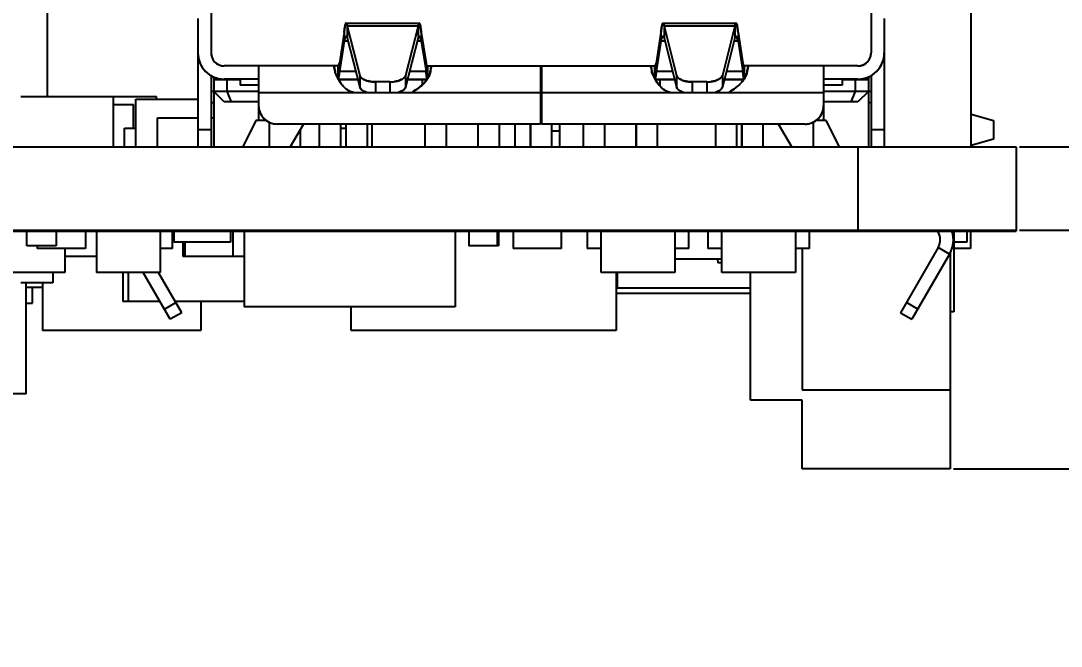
# Model space of a CAD drawing. Header units: millimetres. Extents: x 15 to 418, y 12 to 300.
# Drawn here: x 164.41 to 184.11, y 46.7 to 58.54 of the extents above; entities that cross this region are included whole.
import ezdxf

# ---------------------------------------------------------------- set-up
doc = ezdxf.new("R2010")
doc.units = ezdxf.units.MM
doc.header["$LTSCALE"] = 23.1
doc.layers.get('0').update_dxf_attribs({"linetype": 'CONTINUOUS'})
doc.styles.get("Standard").update_dxf_attribs({"font": 'txt', "width": 0.8})
doc.dimstyles.new('DIMSTYLE_3', dxfattribs={"dimtxt": 4, "dimasz": 4, "dimexe": 0.5, "dimexo": 0.0625, "dimgap": 1, "dimtad": 0, "dimtih": 1, "dimtoh": 1, "dimdec": 1, "dimdsep": 46, "dimtxsty": 'Standard', "dimblk": '_FILLED', "dimblk1": '_FILLED', "dimblk2": '_FILLED', "dimcen": 0.09, "dimadec": 0, "dimazin": 0, "dimtp": 0.01, "dimtm": 0.01, "dimtfac": 1, "dimtdec": 1, "dimtofl": 0, "dimtmove": 0, "dimatfit": 3, "dimldrblk": '_FILLED', "dimfxl": 0, "dimtolj": 1, "dimarcsym": 0})

# ---------------------------------------------------------------- blocks, each defined once
blk = doc.blocks.new('_FILLED')
at = {"color": 0, "linetype": 'ByBlock'}
blk.add_solid([(0, 0), (-1, 0.25), (-1, -0.25)], dxfattribs=at)
blk = doc.blocks.new('*D7')
at = {"color": 2, "linetype": 'Continuous', "transparency": 16777216}
for p, q in [((163.321, 75.647), (203.316, 75.647)), ((202.816, 75.647), (202.816, 62.851)), ((202.816, 50.055), (202.816, 62.851)), ((182.071, 50.055), (203.316, 50.055))]:
    blk.add_line(p, q, dxfattribs=at)
at = {"color": 2, "linetype": 'Continuous', "transparency": 16777216, "xscale": 4, "yscale": 4, "zscale": 4}
for p, rotation in [((202.816, 75.647), 90), ((202.816, 50.055), 270)]:
    blk.add_blockref('_FILLED', p, dxfattribs=dict(at, rotation=rotation))
blk = doc.blocks.new('*D8')
at = {"color": 2, "linetype": 'Continuous', "transparency": 16777216}
for p, q in [((191.188, 56.155), (191.188, 58.155)), ((191.188, 58.155), (191.188, 55.366)), ((183.321, 56.155), (191.688, 56.155)), ((191.188, 31.768), (191.188, 55.366)), ((183.321, 54.577), (191.688, 54.577)), ((191.188, 54.577), (191.188, 31.768))]:
    blk.add_line(p, q, dxfattribs=at)
at = {"color": 2, "linetype": 'Continuous', "transparency": 16777216, "xscale": 4, "yscale": 4, "zscale": 4}
for p, rotation in [((191.188, 56.155), 270), ((191.188, 54.577), 90)]:
    blk.add_blockref('_FILLED', p, dxfattribs=dict(at, rotation=rotation))

msp = doc.modelspace()

# ---------------------------------------------------------------- linework, layer by layer
at = {"color": 7, "linetype": 'Continuous'}
for p, q in [((168.012, 63.095), (168.012, 57.935)), ((180.512, 63.095), (180.512, 57.935)), ((182.41, 56.155), (182.41, 62.155)), ((164.914, 57.105), (164.914, 59.965)), ((167.762, 58.585), (167.762, 56.155)), ((180.762, 58.585), (180.762, 56.155)), ((171.933, 58.437), (170.592, 58.437)), ((170.592, 58.437), (170.827, 57.508)), ((170.592, 58.437), (170.592, 58.217)), ((171.933, 58.437), (171.697, 57.508)), ((171.933, 58.437), (171.933, 58.217)), ((177.933, 58.437), (176.592, 58.437)), ((176.592, 58.437), (176.827, 57.508)), ((176.592, 58.437), (176.592, 58.217)), ((177.933, 58.437), (177.697, 57.508)), ((177.933, 58.437), (177.933, 58.217)), ((170.531, 58.317), (170.442, 57.739)), ((170.531, 58.157), (170.442, 57.578)), ((170.531, 58.317), (170.531, 58.157)), ((170.607, 58.157), (170.531, 58.157)), ((170.559, 58.238), (170.562, 58.241)), ((170.592, 58.217), (170.827, 57.287)), ((171.933, 58.217), (171.697, 57.287)), ((171.993, 58.157), (171.917, 58.157)), ((171.993, 58.317), (171.993, 58.321)), ((171.993, 58.321), (171.993, 58.317)), ((171.993, 58.317), (171.993, 58.157)), ((171.993, 58.317), (172.083, 57.739)), ((171.993, 58.157), (172.083, 57.578)), ((176.531, 58.317), (176.442, 57.739)), ((176.531, 58.157), (176.442, 57.578)), ((176.531, 58.317), (176.531, 58.157)), ((176.607, 58.157), (176.531, 58.157)), ((176.562, 58.241), (176.559, 58.238)), ((176.592, 58.217), (176.827, 57.287)), ((177.933, 58.217), (177.697, 57.287)), ((177.993, 58.157), (177.917, 58.157)), ((177.993, 58.317), (177.993, 58.321)), ((177.993, 58.321), (177.993, 58.317)), ((177.993, 58.317), (177.993, 58.157)), ((177.993, 58.317), (178.083, 57.739)), ((177.993, 58.157), (178.083, 57.578)), ((170.442, 57.739), (170.442, 57.578)), ((172.083, 57.739), (172.083, 57.578)), ((176.442, 57.739), (176.442, 57.578)), ((178.083, 57.739), (178.083, 57.578)), ((170.413, 57.685), (168.262, 57.685)), ((168.912, 57.685), (168.912, 56.655)), ((170.413, 57.685), (170.413, 57.453)), ((170.442, 57.578), (170.441, 57.575)), ((170.441, 57.575), (170.442, 57.578)), ((170.754, 57.578), (170.442, 57.578)), ((172.083, 57.578), (171.771, 57.578)), ((172.084, 57.572), (172.083, 57.578)), ((172.083, 57.578), (172.084, 57.572)), ((172.111, 57.685), (176.413, 57.685)), ((172.111, 57.685), (172.111, 57.444)), ((174.252, 57.685), (174.252, 56.586)), ((174.272, 57.685), (174.272, 56.586)), ((176.413, 57.685), (176.413, 57.453)), ((176.442, 57.578), (176.441, 57.575)), ((176.441, 57.575), (176.442, 57.578)), ((176.754, 57.578), (176.442, 57.578)), ((178.083, 57.578), (177.771, 57.578)), ((178.084, 57.572), (178.083, 57.578)), ((178.083, 57.578), (178.084, 57.572)), ((180.262, 57.685), (178.111, 57.685)), ((178.111, 57.685), (178.111, 57.444)), ((179.612, 57.685), (179.612, 56.655)), ((168.012, 57.503), (168.012, 56.155)), ((168.062, 57.482), (168.062, 56.155)), ((168.562, 57.425), (168.062, 57.425)), ((168.912, 57.435), (168.262, 57.435)), ((168.312, 57.425), (168.312, 57.205)), ((168.562, 57.435), (168.562, 57.325)), ((170.424, 57.435), (170.79, 57.435)), ((170.792, 57.425), (170.43, 57.425)), ((170.827, 57.508), (170.827, 57.287)), ((171.399, 57.384), (171.125, 57.384)), ((171.125, 57.384), (171.125, 57.185)), ((171.399, 57.384), (171.399, 57.185)), ((171.697, 57.508), (171.697, 57.287)), ((172.1, 57.425), (171.732, 57.425)), ((171.735, 57.435), (172.106, 57.435)), ((172.012, 57.425), (172.012, 57.327)), ((174.272, 57.435), (174.252, 57.435)), ((174.272, 57.425), (174.252, 57.425)), ((176.424, 57.435), (176.79, 57.435)), ((176.792, 57.425), (176.43, 57.425)), ((176.512, 57.425), (176.512, 57.31)), ((176.827, 57.508), (176.827, 57.287)), ((177.399, 57.384), (177.125, 57.384)), ((177.125, 57.384), (177.125, 57.185)), ((177.399, 57.384), (177.399, 57.185)), ((177.697, 57.508), (177.697, 57.287)), ((178.1, 57.425), (177.732, 57.425)), ((177.735, 57.435), (178.106, 57.435)), ((180.262, 57.435), (179.612, 57.435)), ((179.962, 57.435), (179.962, 57.325)), ((180.462, 57.425), (179.962, 57.425)), ((180.212, 57.425), (180.212, 57.205)), ((180.462, 57.482), (180.462, 56.155)), ((180.512, 57.503), (180.512, 56.155)), ((168.912, 57.205), (168.012, 57.205)), ((168.262, 57.005), (168.062, 57.205)), ((168.312, 57.205), (168.395, 57.005)), ((168.912, 57.325), (168.562, 57.325)), ((168.912, 57.185), (174.252, 57.185)), ((174.272, 57.175), (174.252, 57.175)), ((174.272, 57.185), (179.612, 57.185)), ((179.962, 57.325), (179.612, 57.325)), ((180.512, 57.205), (179.612, 57.205)), ((180.212, 57.205), (180.129, 57.005)), ((180.462, 57.205), (180.262, 57.005)), ((164.408, 57.105), (166.978, 57.105)), ((166.166, 56.155), (166.166, 57.105)), ((166.166, 56.956), (166.54, 56.956)), ((166.54, 56.505), (166.54, 56.956)), ((166.584, 57.055), (167.762, 57.055)), ((166.584, 56.155), (166.584, 57.055)), ((166.978, 57.055), (166.978, 57.105)), ((168.912, 57.005), (168.262, 57.005)), ((180.262, 57.005), (179.612, 57.005)), ((182.41, 56.772), (182.828, 56.652)), ((166.999, 56.705), (167.762, 56.705)), ((166.999, 56.155), (166.999, 56.705)), ((168.012, 56.705), (168.062, 56.705)), ((168.862, 56.655), (168.612, 56.155)), ((169.054, 56.655), (168.862, 56.655)), ((169.112, 56.624), (169.112, 56.155)), ((174.252, 56.586), (169.262, 56.586)), ((169.763, 56.586), (169.512, 56.155)), ((170.058, 56.586), (170.058, 56.155)), ((170.062, 56.586), (170.062, 56.155)), ((170.462, 56.586), (170.462, 56.155)), ((170.562, 56.586), (170.562, 56.155)), ((170.567, 56.586), (170.567, 56.155)), ((170.967, 56.586), (170.967, 56.155)), ((171.063, 56.155), (171.063, 56.586)), ((172.058, 56.586), (172.058, 56.155)), ((172.062, 56.586), (172.062, 56.155)), ((172.462, 56.586), (172.462, 56.155)), ((173.062, 56.586), (173.062, 56.155)), ((173.067, 56.586), (173.067, 56.155)), ((173.467, 56.586), (173.467, 56.155)), ((173.766, 56.586), (173.766, 56.155)), ((174.058, 56.586), (174.058, 56.155)), ((174.062, 56.586), (174.062, 56.155)), ((174.272, 56.655), (174.252, 56.655)), ((179.262, 56.586), (174.272, 56.586)), ((174.462, 56.586), (174.462, 56.155)), ((174.61, 56.586), (174.61, 56.155)), ((175.062, 56.586), (175.062, 56.155)), ((175.462, 56.586), (175.462, 56.155)), ((176.058, 56.586), (176.058, 56.155)), ((176.062, 56.586), (176.062, 56.155)), ((176.462, 56.586), (176.462, 56.155)), ((177.562, 56.586), (177.562, 56.155)), ((177.962, 56.586), (177.962, 56.155)), ((178.058, 56.586), (178.058, 56.155)), ((178.062, 56.586), (178.062, 56.155)), ((178.462, 56.586), (178.462, 56.155)), ((179.012, 56.155), (178.761, 56.586)), ((179.412, 56.624), (179.412, 56.155)), ((179.662, 56.655), (179.471, 56.655)), ((179.912, 56.155), (179.662, 56.655)), ((182.828, 56.652), (182.828, 56.299)), ((166.369, 56.505), (166.584, 56.505)), ((166.369, 56.155), (166.369, 56.505)), ((168.012, 56.475), (167.762, 56.475)), ((169.702, 56.48), (169.702, 56.155)), ((170.462, 56.505), (170.567, 56.505)), ((174.462, 56.455), (174.61, 56.455)), ((180.762, 56.475), (180.512, 56.475)), ((182.828, 56.299), (182.41, 56.179)), ((162.908, 56.155), (183.258, 56.155)), ((180.258, 56.155), (180.258, 54.555)), ((183.258, 56.155), (183.258, 54.555)), ((127.258, 54.577), (183.258, 54.577)), ((127.258, 54.555), (183.258, 54.555)), ((164.521, 54.277), (164.521, 54.555)), ((165.08, 54.555), (165.08, 54.277)), ((165.632, 54.555), (165.632, 54.227)), ((165.842, 54.555), (165.842, 53.777)), ((167.048, 54.555), (167.048, 53.777)), ((167.283, 54.227), (167.283, 54.555)), ((167.306, 54.555), (167.306, 54.347)), ((168.378, 54.555), (168.378, 54.347)), ((168.426, 54.555), (168.426, 54.077)), ((168.636, 54.555), (168.636, 53.127)), ((172.636, 54.555), (172.636, 53.127)), ((172.896, 54.555), (172.896, 54.277)), ((173.433, 54.555), (173.433, 54.277)), ((173.456, 54.555), (173.456, 54.277)), ((173.735, 54.555), (173.735, 54.227)), ((174.649, 54.227), (174.649, 54.555)), ((175.132, 54.555), (175.132, 54.227)), ((175.397, 53.777), (175.397, 54.555)), ((176.797, 54.555), (176.797, 53.777)), ((177.062, 54.227), (177.062, 54.555)), ((177.418, 54.555), (177.418, 54.227)), ((177.683, 53.777), (177.683, 54.555)), ((179.083, 54.555), (179.083, 53.777)), ((179.348, 54.227), (179.348, 54.555)), ((182.079, 54.555), (182.079, 53.027)), ((182.323, 54.555), (182.323, 54.347)), ((182.396, 54.555), (182.396, 54.227)), ((165.08, 54.277), (164.521, 54.277)), ((164.718, 54.277), (164.718, 54.227)), ((165.632, 54.227), (164.718, 54.227)), ((165.24, 54.227), (165.24, 53.777)), ((167.283, 54.227), (167.048, 54.227)), ((168.378, 54.347), (167.306, 54.347)), ((167.486, 54.077), (167.486, 54.347)), ((167.512, 54.347), (167.512, 54.077)), ((173.456, 54.277), (172.896, 54.277)), ((174.649, 54.227), (173.735, 54.227)), ((175.397, 54.227), (175.132, 54.227)), ((177.062, 54.227), (176.797, 54.227)), ((177.683, 54.227), (177.418, 54.227)), ((179.348, 54.227), (179.083, 54.227)), ((179.208, 54.227), (179.208, 51.555)), ((181.781, 54.246), (181.069, 53.014)), ((181.997, 54.121), (181.781, 54.246)), ((182.323, 54.347), (182.079, 54.347)), ((182.396, 54.227), (182.079, 54.227)), ((165.842, 54.077), (165.24, 54.077)), ((168.636, 54.077), (167.486, 54.077)), ((177.683, 54.027), (176.797, 54.027)), ((177.603, 54.027), (177.612, 53.955)), ((181.997, 54.121), (181.286, 52.889)), ((182.008, 54.145), (182.008, 50.055)), ((177.683, 53.955), (177.612, 53.955)), ((165.24, 53.777), (163.84, 53.777)), ((165.016, 53.777), (165.016, 53.577)), ((167.048, 53.777), (165.842, 53.777)), ((166.343, 53.777), (166.343, 53.227)), ((166.445, 53.227), (166.445, 53.777)), ((167.239, 52.889), (166.726, 53.777)), ((167.455, 53.014), (167.023, 53.762)), ((176.797, 53.777), (175.397, 53.777)), ((175.686, 53.777), (175.686, 52.677)), ((175.703, 53.777), (175.703, 53.477)), ((179.083, 53.777), (177.683, 53.777)), ((178.228, 51.355), (178.228, 53.777)), ((165.016, 53.577), (164.408, 53.577)), ((164.508, 51.477), (164.508, 53.577)), ((164.508, 53.496), (164.818, 53.496)), ((164.629, 53.191), (164.629, 53.496)), ((164.818, 53.577), (164.818, 52.677)), ((178.228, 53.477), (175.703, 53.477)), ((167.043, 53.227), (166.343, 53.227)), ((167.128, 53.08), (167.345, 53.205)), ((168.636, 53.227), (167.332, 53.227)), ((167.818, 53.227), (167.818, 52.677)), ((178.228, 53.377), (175.686, 53.377)), ((181.396, 53.08), (181.18, 53.205)), ((167.455, 53.014), (167.239, 52.889)), ((172.636, 53.127), (168.636, 53.127)), ((170.666, 52.677), (170.666, 53.127)), ((181.069, 53.014), (181.286, 52.889)), ((182.079, 53.027), (182.008, 53.027)), ((167.818, 52.677), (164.818, 52.677)), ((175.686, 52.677), (170.666, 52.677)), ((164.508, 51.477), (160.508, 51.477)), ((179.208, 51.555), (182.008, 51.555)), ((179.208, 51.355), (178.228, 51.355)), ((179.208, 50.055), (179.208, 51.355)), ((182.008, 50.055), (179.208, 50.055))]:
    msp.add_line(p, q, dxfattribs=at)
at = {"color": 6, "linetype": 'Continuous'}
for p, q in [((170.57, 58.496), (171.954, 58.496)), ((176.57, 58.496), (177.954, 58.496))]:
    msp.add_line(p, q, dxfattribs=at)
at = {"color": 4, "linetype": 'Continuous'}
msp.add_line((164.508, 53.191), (164.629, 53.191), dxfattribs=at)
at = {"color": 7, "linetype": 'Continuous'}
for centre, radius, start, end in [((170.746, 58.417), 0.197, 163.4841, 164.4837), ((169.941, 58.314), 0.662, 10.7466, 10.9768), ((169.965, 58.318), 0.638, 10.7489, 10.9877), ((172.59, 58.313), 0.669, 169.0944, 169.2527), ((172.566, 58.317), 0.644, 169.0865, 169.2507), ((176.746, 58.417), 0.197, 163.4841, 164.4837), ((175.941, 58.314), 0.662, 10.7466, 10.9768), ((175.965, 58.318), 0.638, 10.7489, 10.9877), ((178.59, 58.313), 0.669, 169.0944, 169.2527), ((178.566, 58.317), 0.644, 169.0865, 169.2507), ((171.455, 57.942), 0.948, 166.2807, 166.9192), ((171.428, 57.948), 0.921, 166.2538, 166.9106), ((170.426, 58.154), 0.177, 20.7469, 22.3038), ((170.431, 58.156), 0.172, 20.7637, 22.3655), ((172.092, 58.156), 0.17, 157.0742, 159.2804), ((172.087, 58.158), 0.165, 156.995, 159.2635), ((171.033, 57.933), 0.986, 13.0874, 13.4526), ((171.062, 57.94), 0.956, 13.096, 13.4723), ((177.455, 57.942), 0.948, 166.2807, 166.9192), ((177.428, 57.948), 0.921, 166.2538, 166.9106), ((176.426, 58.154), 0.177, 20.7469, 22.3038), ((176.431, 58.156), 0.172, 20.7637, 22.3655), ((178.092, 58.156), 0.17, 157.0742, 159.2804), ((178.087, 58.158), 0.165, 156.995, 159.2635), ((177.033, 57.933), 0.986, 13.0874, 13.4526), ((177.062, 57.94), 0.956, 13.096, 13.4723), ((168.264, 57.936), 0.502, 180.0325, 194.8997), ((168.262, 57.935), 0.5, 179.9975, 270.0025), ((168.265, 57.936), 0.252, 180.0793, 197.837), ((168.262, 57.935), 0.25, 179.993, 270.007), ((180.262, 57.935), 0.5, 269.9975, 0.0025), ((180.262, 57.935), 0.25, 269.993, 0.007), ((180.26, 57.936), 0.252, 342.1679, 359.9339), ((180.26, 57.936), 0.503, 345.0972, 359.9607), ((168.263, 57.936), 0.5, 194.9393, 204.1561), ((168.263, 57.936), 0.25, 197.9294, 211.0272), ((168.262, 57.935), 0.249, 211.0343, 216.0013), ((168.264, 57.937), 0.252, 216.0606, 233.9664), ((168.262, 57.935), 0.25, 234.0284, 240.031), ((180.263, 57.935), 0.249, 301.0337, 306.0013), ((180.261, 57.937), 0.252, 306.0606, 323.9664), ((180.263, 57.935), 0.25, 324.0284, 330.0314), ((180.262, 57.936), 0.25, 330.0346, 342.0891), ((180.262, 57.936), 0.5, 335.2977, 345.0518), ((168.264, 57.937), 0.502, 210.0008, 223.3477), ((168.261, 57.934), 0.498, 223.3684, 224.9939), ((168.264, 57.937), 0.502, 225.0294, 239.9792), ((168.262, 57.936), 0.25, 240.0342, 252.0891), ((168.263, 57.937), 0.252, 252.1679, 269.9339), ((180.262, 57.938), 0.252, 270.0793, 287.837), ((180.262, 57.936), 0.25, 287.9294, 301.0266), ((180.261, 57.937), 0.502, 300.0008, 313.3477), ((180.264, 57.934), 0.498, 313.3684, 314.9939), ((180.26, 57.937), 0.502, 315.0294, 329.9792), ((180.263, 57.935), 0.5, 330.0124, 335.2969), ((168.262, 57.935), 0.5, 240.0124, 245.2969), ((168.262, 57.936), 0.5, 245.2977, 255.0518), ((168.263, 57.938), 0.503, 255.0972, 269.9607), ((171.093, 57.837), 0.45, 252.8925, 255.5672), ((171.124, 58.002), 0.618, 262.1071, 270.0717), ((171.4, 58.002), 0.618, 269.9293, 277.8885), ((171.43, 57.842), 0.455, 283.8645, 287.0842), ((171.515, 57.639), 0.234, 299.1131, 303.2442), ((171.538, 57.843), 0.701, 313.6731, 317.8826), ((171.539, 57.843), 0.7, 313.6521, 317.8686), ((171.69, 57.717), 0.503, 323.1134, 327.0729), ((171.691, 57.715), 0.502, 323.2087, 327.1563), ((177.093, 57.837), 0.45, 252.8925, 255.5672), ((177.124, 58.002), 0.618, 262.1071, 270.0717), ((177.4, 58.002), 0.618, 269.9293, 277.8885), ((177.43, 57.842), 0.455, 283.8645, 287.0842), ((177.515, 57.639), 0.234, 299.1131, 303.2442), ((177.538, 57.843), 0.701, 313.6728, 317.8896), ((177.539, 57.843), 0.7, 313.6518, 317.8757), ((177.691, 57.717), 0.503, 323.1132, 327.0793), ((177.691, 57.715), 0.502, 323.2086, 327.1626), ((180.262, 57.938), 0.502, 270.0325, 284.8997), ((180.262, 57.936), 0.5, 284.9393, 294.1561), ((170.817, 57.565), 0.4, 227.145, 231.673), ((170.816, 57.565), 0.4, 227.2134, 231.7514), ((171.01, 57.418), 0.234, 236.7558, 240.8869), ((171.465, 57.92), 0.807, 310.0138, 313.6607), ((171.468, 57.918), 0.804, 310.0156, 313.6776), ((176.817, 57.565), 0.4, 227.1453, 231.6642), ((176.816, 57.565), 0.4, 227.2137, 231.7427), ((177.01, 57.418), 0.234, 236.7558, 240.8869), ((177.465, 57.92), 0.807, 310.0137, 313.6606), ((177.468, 57.918), 0.804, 310.0155, 313.6775), ((168.062, 57.295), 0.3, 260.4101, 270.0055), ((168.062, 57.296), 0.3, 261.3202, 269.9942), ((180.462, 57.295), 0.3, 269.9945, 279.5942), ((169.265, 56.936), 0.353, 180.0656, 197.6772), ((169.262, 56.935), 0.35, 179.9956, 270.0044), ((169.261, 56.935), 0.349, 197.7366, 205.1109), ((169.263, 56.936), 0.351, 205.1088, 210.2817), ((169.262, 56.935), 0.349, 210.281, 215.9201), ((179.262, 56.935), 0.35, 269.9956, 0.0044), ((179.263, 56.935), 0.349, 324.0771, 328.4958), ((179.262, 56.936), 0.351, 328.4971, 334.8902), ((179.263, 56.935), 0.349, 334.8886, 342.2689), ((179.259, 56.936), 0.353, 342.3357, 359.921), ((169.263, 56.936), 0.351, 215.9432, 234.0563), ((169.262, 56.935), 0.349, 234.0771, 238.5219), ((169.263, 56.936), 0.351, 238.523, 244.8903), ((169.262, 56.934), 0.349, 244.8886, 252.2689), ((169.263, 56.939), 0.353, 252.3357, 269.921), ((179.262, 56.938), 0.353, 270.0656, 287.6772), ((179.263, 56.935), 0.349, 287.7366, 295.1109), ((179.262, 56.936), 0.351, 295.1088, 300.264), ((179.263, 56.935), 0.349, 300.2632, 305.92), ((179.261, 56.936), 0.351, 305.9432, 324.0563), ((181.521, 54.396), 0.3, 329.9812, 32.2738), ((181.52, 54.395), 0.301, 31.3853, 32.1992), ((181.519, 54.395), 0.302, 21.1144, 31.3756), ((181.522, 54.395), 0.299, 350.0046, 0.0345), ((181.529, 54.396), 0.291, 359.8973, 1.3376), ((181.521, 54.396), 0.55, 329.9944, 16.9487), ((181.523, 54.396), 0.548, 15.7106, 16.9539), ((181.522, 54.396), 0.548, 359.9703, 15.7116), ((181.529, 54.395), 0.542, 358.4637, 0.0557), ((181.524, 54.394), 0.296, 329.9371, 340.0626), ((181.519, 54.396), 0.302, 340.0258, 349.9872), ((181.527, 54.393), 0.543, 329.9362, 340.0605), ((181.518, 54.396), 0.553, 340.0238, 349.9893), ((181.523, 54.395), 0.548, 350.0087, 358.4528)]:
    msp.add_arc(centre, radius, start, end, dxfattribs=at)
for points, knots in [([(170.531, 58.317), (170.535, 58.348), (170.542, 58.399), (170.55, 58.449), (170.556, 58.469)], [0, 0, 0, 0, 0.5968, 1, 1, 1, 1]), ([(170.544, 58.408), (170.542, 58.402), (170.538, 58.371), (170.534, 58.341), (170.531, 58.317)], [0, 0, 0, 0, 0.22213, 1, 1, 1, 1]), ([(170.556, 58.469), (170.555, 58.465), (170.55, 58.445), (170.546, 58.425), (170.544, 58.408)], [0, 0, 0, 0, 0.20013, 1, 1, 1, 1]), ([(170.57, 58.496), (170.567, 58.496), (170.561, 58.487), (170.558, 58.479), (170.557, 58.473)], [0, 0, 0, 0, 0.325133, 1, 1, 1, 1]), ([(170.557, 58.473), (170.558, 58.477), (170.56, 58.484), (170.564, 58.492), (170.569, 58.497), (170.576, 58.493), (170.579, 58.486), (170.584, 58.475), (170.588, 58.459), (170.59, 58.447), (170.592, 58.44)], [0, 0, 0, 0, 0.14791, 0.247488, 0.306421, 0.359777, 0.448712, 0.584113, 0.767884, 1, 1, 1, 1]), ([(171.933, 58.439), (171.935, 58.448), (171.937, 58.461), (171.942, 58.476), (171.944, 58.484), (171.947, 58.49), (171.95, 58.494), (171.954, 58.496), (171.956, 58.495), (171.957, 58.495)], [0, 0, 0, 0, 0.424475, 0.589654, 0.723428, 0.826376, 0.900521, 0.952376, 1, 1, 1, 1]), ([(171.981, 58.408), (171.979, 58.42), (171.976, 58.44), (171.97, 58.467), (171.964, 58.484), (171.96, 58.493), (171.957, 58.495)], [0, 0, 0, 0, 0.38523, 0.681434, 0.885251, 1, 1, 1, 1]), ([(171.957, 58.495), (171.96, 58.493), (171.964, 58.484), (171.967, 58.475), (171.969, 58.469)], [0, 0, 0, 0, 0.359336, 1, 1, 1, 1]), ([(171.969, 58.469), (171.974, 58.45), (171.983, 58.4), (171.989, 58.351), (171.993, 58.321)], [0, 0, 0, 0, 0.404132, 1, 1, 1, 1]), ([(171.993, 58.321), (171.992, 58.329), (171.988, 58.358), (171.984, 58.387), (171.981, 58.408)], [0, 0, 0, 0, 0.275907, 1, 1, 1, 1]), ([(176.531, 58.317), (176.535, 58.348), (176.542, 58.399), (176.55, 58.449), (176.556, 58.469)], [0, 0, 0, 0, 0.5968, 1, 1, 1, 1]), ([(176.544, 58.408), (176.542, 58.402), (176.538, 58.371), (176.534, 58.341), (176.531, 58.317)], [0, 0, 0, 0, 0.22213, 1, 1, 1, 1]), ([(176.556, 58.469), (176.555, 58.465), (176.55, 58.445), (176.546, 58.425), (176.544, 58.408)], [0, 0, 0, 0, 0.20013, 1, 1, 1, 1]), ([(176.557, 58.473), (176.558, 58.477), (176.56, 58.484), (176.564, 58.492), (176.569, 58.497), (176.576, 58.493), (176.579, 58.486), (176.584, 58.475), (176.588, 58.459), (176.59, 58.447), (176.592, 58.44)], [0, 0, 0, 0, 0.14791, 0.247488, 0.306421, 0.359777, 0.448712, 0.584113, 0.767884, 1, 1, 1, 1]), ([(176.57, 58.496), (176.567, 58.496), (176.561, 58.487), (176.558, 58.479), (176.557, 58.473)], [0, 0, 0, 0, 0.325133, 1, 1, 1, 1]), ([(177.933, 58.439), (177.935, 58.448), (177.937, 58.461), (177.942, 58.476), (177.944, 58.484), (177.947, 58.49), (177.95, 58.494), (177.954, 58.496), (177.956, 58.495), (177.957, 58.495)], [0, 0, 0, 0, 0.424475, 0.589654, 0.723428, 0.826376, 0.900521, 0.952376, 1, 1, 1, 1]), ([(177.954, 58.496), (177.952, 58.496), (177.947, 58.491), (177.943, 58.48), (177.937, 58.462), (177.934, 58.447), (177.933, 58.439)], [0, 0, 0, 0, 0.103813, 0.297443, 0.596652, 1, 1, 1, 1]), ([(177.981, 58.408), (177.979, 58.42), (177.976, 58.44), (177.97, 58.467), (177.964, 58.484), (177.96, 58.493), (177.957, 58.495)], [0, 0, 0, 0, 0.38523, 0.681434, 0.885251, 1, 1, 1, 1]), ([(177.957, 58.495), (177.96, 58.493), (177.964, 58.484), (177.967, 58.475), (177.969, 58.469)], [0, 0, 0, 0, 0.359336, 1, 1, 1, 1]), ([(177.969, 58.469), (177.974, 58.45), (177.983, 58.4), (177.989, 58.351), (177.993, 58.321)], [0, 0, 0, 0, 0.404132, 1, 1, 1, 1]), ([(177.993, 58.321), (177.992, 58.329), (177.988, 58.358), (177.984, 58.387), (177.981, 58.408)], [0, 0, 0, 0, 0.275907, 1, 1, 1, 1]), ([(170.534, 58.167), (170.538, 58.182), (170.543, 58.202), (170.552, 58.226), (170.557, 58.235), (170.559, 58.238)], [0, 0, 0, 0, 0.606273, 0.83082, 1, 1, 1, 1]), ([(170.546, 58.211), (170.545, 58.208), (170.541, 58.193), (170.537, 58.178), (170.534, 58.167)], [0, 0, 0, 0, 0.219499, 1, 1, 1, 1]), ([(170.559, 58.238), (170.558, 58.236), (170.553, 58.228), (170.549, 58.218), (170.546, 58.211)], [0, 0, 0, 0, 0.197898, 1, 1, 1, 1]), ([(170.59, 58.221), (170.588, 58.226), (170.584, 58.234), (170.578, 58.244), (170.568, 58.247), (170.564, 58.243), (170.562, 58.241)], [0, 0, 0, 0, 0.374393, 0.630038, 0.803587, 1, 1, 1, 1]), ([(170.562, 58.241), (170.562, 58.242), (170.565, 58.244), (170.568, 58.246), (170.57, 58.246)], [0, 0, 0, 0, 0.297566, 1, 1, 1, 1]), ([(171.935, 58.223), (171.936, 58.226), (171.939, 58.232), (171.945, 58.241), (171.951, 58.246), (171.954, 58.246)], [0, 0, 0, 0, 0.356873, 0.637173, 1, 1, 1, 1]), ([(171.948, 58.243), (171.945, 58.241), (171.94, 58.234), (171.937, 58.227), (171.935, 58.223)], [0, 0, 0, 0, 0.416723, 1, 1, 1, 1]), ([(171.963, 58.241), (171.961, 58.243), (171.956, 58.247), (171.95, 58.245), (171.948, 58.243)], [0, 0, 0, 0, 0.520719, 1, 1, 1, 1]), ([(171.954, 58.246), (171.955, 58.246), (171.958, 58.245), (171.961, 58.243), (171.963, 58.241)], [0, 0, 0, 0, 0.218452, 1, 1, 1, 1]), ([(171.963, 58.241), (171.964, 58.24), (171.965, 58.239), (171.966, 58.237), (171.967, 58.236)], [0, 0, 0, 0, 0.728934, 1, 1, 1, 1]), ([(171.978, 58.211), (171.976, 58.217), (171.972, 58.228), (171.966, 58.238), (171.963, 58.241)], [0, 0, 0, 0, 0.589044, 1, 1, 1, 1]), ([(171.967, 58.236), (171.968, 58.235), (171.972, 58.227), (171.976, 58.218), (171.978, 58.211)], [0, 0, 0, 0, 0.20366, 1, 1, 1, 1]), ([(171.978, 58.211), (171.979, 58.208), (171.984, 58.192), (171.989, 58.175), (171.992, 58.163)], [0, 0, 0, 0, 0.217271, 1, 1, 1, 1]), ([(171.992, 58.163), (171.991, 58.167), (171.987, 58.183), (171.982, 58.2), (171.978, 58.211)], [0, 0, 0, 0, 0.281252, 1, 1, 1, 1]), ([(176.534, 58.167), (176.538, 58.182), (176.543, 58.202), (176.552, 58.226), (176.557, 58.235), (176.559, 58.238)], [0, 0, 0, 0, 0.606273, 0.83082, 1, 1, 1, 1]), ([(176.546, 58.211), (176.545, 58.208), (176.541, 58.193), (176.537, 58.178), (176.534, 58.167)], [0, 0, 0, 0, 0.219499, 1, 1, 1, 1]), ([(176.559, 58.238), (176.558, 58.236), (176.553, 58.228), (176.549, 58.218), (176.546, 58.211)], [0, 0, 0, 0, 0.197898, 1, 1, 1, 1]), ([(176.59, 58.221), (176.588, 58.226), (176.584, 58.234), (176.578, 58.244), (176.568, 58.247), (176.564, 58.243), (176.562, 58.241)], [0, 0, 0, 0, 0.374426, 0.630184, 0.8038, 1, 1, 1, 1]), ([(176.562, 58.241), (176.562, 58.242), (176.565, 58.244), (176.568, 58.246), (176.57, 58.246)], [0, 0, 0, 0, 0.297566, 1, 1, 1, 1]), ([(177.935, 58.223), (177.936, 58.226), (177.939, 58.232), (177.945, 58.241), (177.951, 58.246), (177.954, 58.246)], [0, 0, 0, 0, 0.356873, 0.637173, 1, 1, 1, 1]), ([(177.948, 58.243), (177.945, 58.241), (177.94, 58.234), (177.937, 58.227), (177.935, 58.223)], [0, 0, 0, 0, 0.416723, 1, 1, 1, 1]), ([(177.963, 58.241), (177.961, 58.243), (177.956, 58.247), (177.95, 58.245), (177.948, 58.243)], [0, 0, 0, 0, 0.520719, 1, 1, 1, 1]), ([(177.954, 58.246), (177.955, 58.246), (177.958, 58.245), (177.961, 58.243), (177.963, 58.241)], [0, 0, 0, 0, 0.218452, 1, 1, 1, 1]), ([(177.978, 58.211), (177.976, 58.217), (177.972, 58.228), (177.966, 58.238), (177.963, 58.241)], [0, 0, 0, 0, 0.589044, 1, 1, 1, 1]), ([(177.963, 58.241), (177.964, 58.24), (177.965, 58.239), (177.966, 58.237), (177.967, 58.236)], [0, 0, 0, 0, 0.728934, 1, 1, 1, 1]), ([(177.967, 58.236), (177.968, 58.235), (177.972, 58.227), (177.976, 58.218), (177.978, 58.211)], [0, 0, 0, 0, 0.20366, 1, 1, 1, 1]), ([(177.992, 58.163), (177.991, 58.167), (177.987, 58.183), (177.982, 58.2), (177.978, 58.211)], [0, 0, 0, 0, 0.281252, 1, 1, 1, 1]), ([(177.978, 58.211), (177.979, 58.208), (177.984, 58.192), (177.989, 58.175), (177.992, 58.163)], [0, 0, 0, 0, 0.217271, 1, 1, 1, 1]), ([(170.442, 57.739), (170.441, 57.736), (170.438, 57.727), (170.435, 57.717), (170.432, 57.71)], [0, 0, 0, 0, 0.276508, 1, 1, 1, 1]), ([(170.432, 57.71), (170.433, 57.712), (170.437, 57.722), (170.44, 57.731), (170.442, 57.739)], [0, 0, 0, 0, 0.222012, 1, 1, 1, 1]), ([(172.083, 57.739), (172.084, 57.736), (172.086, 57.727), (172.09, 57.717), (172.092, 57.71)], [0, 0, 0, 0, 0.276919, 1, 1, 1, 1]), ([(172.092, 57.71), (172.092, 57.712), (172.088, 57.722), (172.085, 57.731), (172.083, 57.739)], [0, 0, 0, 0, 0.22224, 1, 1, 1, 1]), ([(176.442, 57.739), (176.441, 57.736), (176.438, 57.727), (176.435, 57.717), (176.432, 57.71)], [0, 0, 0, 0, 0.276508, 1, 1, 1, 1]), ([(176.432, 57.71), (176.433, 57.712), (176.437, 57.722), (176.44, 57.731), (176.442, 57.739)], [0, 0, 0, 0, 0.222012, 1, 1, 1, 1]), ([(178.083, 57.739), (178.084, 57.736), (178.086, 57.727), (178.09, 57.717), (178.092, 57.71)], [0, 0, 0, 0, 0.276919, 1, 1, 1, 1]), ([(178.092, 57.71), (178.092, 57.712), (178.088, 57.722), (178.085, 57.731), (178.083, 57.739)], [0, 0, 0, 0, 0.22224, 1, 1, 1, 1]), ([(170.341, 57.67), (170.34, 57.674), (170.338, 57.68), (170.333, 57.686), (170.33, 57.685)], [0, 0, 0, 0, 0.655912, 1, 1, 1, 1]), ([(170.33, 57.685), (170.333, 57.685), (170.338, 57.68), (170.34, 57.674), (170.341, 57.67)], [0, 0, 0, 0, 0.34563, 1, 1, 1, 1]), ([(170.341, 57.67), (170.342, 57.667), (170.347, 57.653), (170.35, 57.637), (170.352, 57.625)], [0, 0, 0, 0, 0.19392, 1, 1, 1, 1]), ([(170.352, 57.625), (170.352, 57.63), (170.349, 57.645), (170.345, 57.66), (170.341, 57.67)], [0, 0, 0, 0, 0.305507, 1, 1, 1, 1]), ([(170.352, 57.625), (170.353, 57.62), (170.358, 57.596), (170.361, 57.571), (170.364, 57.552)], [0, 0, 0, 0, 0.217675, 1, 1, 1, 1]), ([(170.364, 57.552), (170.363, 57.559), (170.359, 57.583), (170.356, 57.608), (170.352, 57.625)], [0, 0, 0, 0, 0.281627, 1, 1, 1, 1]), ([(170.364, 57.552), (170.381, 57.515), (170.421, 57.435), (170.469, 57.358), (170.499, 57.321)], [0, 0, 0, 0, 0.46288, 1, 1, 1, 1]), ([(170.499, 57.321), (170.484, 57.34), (170.431, 57.413), (170.392, 57.494), (170.364, 57.552)], [0, 0, 0, 0, 0.275257, 1, 1, 1, 1]), ([(170.423, 57.692), (170.422, 57.691), (170.42, 57.688), (170.416, 57.685), (170.413, 57.685)], [0, 0, 0, 0, 0.312891, 1, 1, 1, 1]), ([(170.413, 57.685), (170.414, 57.685), (170.418, 57.686), (170.421, 57.689), (170.423, 57.692)], [0, 0, 0, 0, 0.205825, 1, 1, 1, 1]), ([(170.441, 57.575), (170.44, 57.558), (170.436, 57.529), (170.431, 57.49), (170.425, 57.462), (170.421, 57.446), (170.418, 57.441)], [0, 0, 0, 0, 0.359994, 0.651551, 0.866347, 1, 1, 1, 1]), ([(170.418, 57.441), (170.421, 57.446), (170.425, 57.461), (170.431, 57.49), (170.436, 57.529), (170.44, 57.558), (170.441, 57.575)], [0, 0, 0, 0, 0.132636, 0.347309, 0.639534, 1, 1, 1, 1]), ([(170.432, 57.71), (170.431, 57.708), (170.429, 57.702), (170.426, 57.696), (170.423, 57.692)], [0, 0, 0, 0, 0.296632, 1, 1, 1, 1]), ([(170.423, 57.692), (170.424, 57.693), (170.427, 57.699), (170.43, 57.705), (170.432, 57.71)], [0, 0, 0, 0, 0.204454, 1, 1, 1, 1]), ([(172.109, 57.437), (172.107, 57.438), (172.105, 57.443), (172.102, 57.451), (172.099, 57.464), (172.094, 57.487), (172.089, 57.523), (172.085, 57.555), (172.084, 57.572)], [0, 0, 0, 0, 0.042669, 0.109279, 0.200473, 0.315848, 0.616013, 1, 1, 1, 1]), ([(172.084, 57.572), (172.085, 57.555), (172.089, 57.523), (172.094, 57.487), (172.099, 57.464), (172.102, 57.451), (172.105, 57.443), (172.107, 57.438), (172.109, 57.437)], [0, 0, 0, 0, 0.384752, 0.685641, 0.800975, 0.891804, 0.957813, 1, 1, 1, 1]), ([(172.092, 57.71), (172.093, 57.708), (172.096, 57.702), (172.099, 57.696), (172.102, 57.692)], [0, 0, 0, 0, 0.296253, 1, 1, 1, 1]), ([(172.102, 57.692), (172.101, 57.693), (172.097, 57.699), (172.094, 57.705), (172.092, 57.71)], [0, 0, 0, 0, 0.204076, 1, 1, 1, 1]), ([(172.102, 57.692), (172.103, 57.691), (172.105, 57.688), (172.109, 57.685), (172.111, 57.685)], [0, 0, 0, 0, 0.313589, 1, 1, 1, 1]), ([(172.111, 57.685), (172.111, 57.685), (172.107, 57.686), (172.104, 57.689), (172.102, 57.692)], [0, 0, 0, 0, 0.206485, 1, 1, 1, 1]), ([(172.161, 57.552), (172.16, 57.547), (172.154, 57.525), (172.146, 57.504), (172.138, 57.488)], [0, 0, 0, 0, 0.232355, 1, 1, 1, 1]), ([(172.138, 57.488), (172.141, 57.493), (172.15, 57.514), (172.158, 57.536), (172.161, 57.552)], [0, 0, 0, 0, 0.267544, 1, 1, 1, 1]), ([(172.172, 57.624), (172.171, 57.619), (172.167, 57.595), (172.163, 57.571), (172.161, 57.552)], [0, 0, 0, 0, 0.217913, 1, 1, 1, 1]), ([(172.161, 57.552), (172.162, 57.559), (172.165, 57.583), (172.169, 57.607), (172.172, 57.624)], [0, 0, 0, 0, 0.280749, 1, 1, 1, 1]), ([(172.183, 57.67), (172.182, 57.667), (172.177, 57.652), (172.174, 57.637), (172.172, 57.624)], [0, 0, 0, 0, 0.193788, 1, 1, 1, 1]), ([(172.172, 57.624), (172.173, 57.629), (172.176, 57.645), (172.179, 57.66), (172.183, 57.67)], [0, 0, 0, 0, 0.306251, 1, 1, 1, 1]), ([(172.194, 57.685), (172.192, 57.686), (172.187, 57.68), (172.185, 57.674), (172.183, 57.67)], [0, 0, 0, 0, 0.344083, 1, 1, 1, 1]), ([(172.183, 57.67), (172.185, 57.674), (172.187, 57.68), (172.192, 57.685), (172.194, 57.685)], [0, 0, 0, 0, 0.654374, 1, 1, 1, 1]), ([(176.341, 57.67), (176.34, 57.674), (176.338, 57.68), (176.333, 57.686), (176.33, 57.685)], [0, 0, 0, 0, 0.655912, 1, 1, 1, 1]), ([(176.33, 57.685), (176.333, 57.685), (176.338, 57.68), (176.34, 57.674), (176.341, 57.67)], [0, 0, 0, 0, 0.34563, 1, 1, 1, 1]), ([(176.352, 57.625), (176.352, 57.63), (176.349, 57.645), (176.345, 57.66), (176.341, 57.67)], [0, 0, 0, 0, 0.305507, 1, 1, 1, 1]), ([(176.341, 57.67), (176.342, 57.667), (176.347, 57.653), (176.35, 57.637), (176.352, 57.625)], [0, 0, 0, 0, 0.19392, 1, 1, 1, 1]), ([(176.364, 57.552), (176.363, 57.559), (176.359, 57.583), (176.356, 57.608), (176.352, 57.625)], [0, 0, 0, 0, 0.281627, 1, 1, 1, 1]), ([(176.352, 57.625), (176.353, 57.62), (176.358, 57.596), (176.361, 57.571), (176.364, 57.552)], [0, 0, 0, 0, 0.217675, 1, 1, 1, 1]), ([(176.499, 57.321), (176.484, 57.34), (176.431, 57.413), (176.392, 57.494), (176.364, 57.552)], [0, 0, 0, 0, 0.275257, 1, 1, 1, 1]), ([(176.364, 57.552), (176.381, 57.515), (176.421, 57.435), (176.469, 57.358), (176.499, 57.321)], [0, 0, 0, 0, 0.46288, 1, 1, 1, 1]), ([(176.423, 57.692), (176.422, 57.691), (176.42, 57.688), (176.416, 57.685), (176.413, 57.685)], [0, 0, 0, 0, 0.312891, 1, 1, 1, 1]), ([(176.413, 57.685), (176.414, 57.685), (176.418, 57.686), (176.421, 57.689), (176.423, 57.692)], [0, 0, 0, 0, 0.205825, 1, 1, 1, 1]), ([(176.441, 57.575), (176.44, 57.558), (176.436, 57.529), (176.431, 57.49), (176.425, 57.462), (176.421, 57.446), (176.418, 57.441)], [0, 0, 0, 0, 0.359959, 0.651504, 0.866311, 1, 1, 1, 1]), ([(176.418, 57.441), (176.421, 57.446), (176.425, 57.461), (176.431, 57.49), (176.436, 57.529), (176.44, 57.558), (176.441, 57.575)], [0, 0, 0, 0, 0.132672, 0.347357, 0.639569, 1, 1, 1, 1]), ([(176.432, 57.71), (176.431, 57.708), (176.429, 57.702), (176.426, 57.696), (176.423, 57.692)], [0, 0, 0, 0, 0.296632, 1, 1, 1, 1]), ([(176.423, 57.692), (176.424, 57.693), (176.427, 57.699), (176.43, 57.705), (176.432, 57.71)], [0, 0, 0, 0, 0.204454, 1, 1, 1, 1]), ([(178.109, 57.437), (178.107, 57.438), (178.105, 57.443), (178.102, 57.451), (178.099, 57.464), (178.094, 57.487), (178.089, 57.523), (178.085, 57.555), (178.084, 57.572)], [0, 0, 0, 0, 0.042669, 0.109279, 0.200474, 0.315848, 0.616013, 1, 1, 1, 1]), ([(178.084, 57.572), (178.085, 57.555), (178.089, 57.523), (178.094, 57.487), (178.099, 57.464), (178.102, 57.451), (178.105, 57.443), (178.107, 57.438), (178.109, 57.437)], [0, 0, 0, 0, 0.384752, 0.685641, 0.800974, 0.891804, 0.957813, 1, 1, 1, 1]), ([(178.092, 57.71), (178.093, 57.708), (178.096, 57.702), (178.099, 57.696), (178.102, 57.692)], [0, 0, 0, 0, 0.296253, 1, 1, 1, 1]), ([(178.102, 57.692), (178.101, 57.693), (178.097, 57.699), (178.094, 57.705), (178.092, 57.71)], [0, 0, 0, 0, 0.204076, 1, 1, 1, 1]), ([(178.102, 57.692), (178.103, 57.691), (178.105, 57.688), (178.109, 57.685), (178.111, 57.685)], [0, 0, 0, 0, 0.313589, 1, 1, 1, 1]), ([(178.111, 57.685), (178.111, 57.685), (178.107, 57.686), (178.104, 57.689), (178.102, 57.692)], [0, 0, 0, 0, 0.206485, 1, 1, 1, 1]), ([(178.161, 57.552), (178.16, 57.547), (178.154, 57.525), (178.146, 57.504), (178.138, 57.488)], [0, 0, 0, 0, 0.232355, 1, 1, 1, 1]), ([(178.138, 57.488), (178.141, 57.493), (178.15, 57.514), (178.158, 57.536), (178.161, 57.552)], [0, 0, 0, 0, 0.267544, 1, 1, 1, 1]), ([(178.172, 57.624), (178.171, 57.619), (178.167, 57.595), (178.163, 57.571), (178.161, 57.552)], [0, 0, 0, 0, 0.217913, 1, 1, 1, 1]), ([(178.161, 57.552), (178.162, 57.559), (178.165, 57.583), (178.169, 57.607), (178.172, 57.624)], [0, 0, 0, 0, 0.280749, 1, 1, 1, 1]), ([(178.183, 57.67), (178.182, 57.667), (178.177, 57.652), (178.174, 57.637), (178.172, 57.624)], [0, 0, 0, 0, 0.193788, 1, 1, 1, 1]), ([(178.172, 57.624), (178.173, 57.629), (178.176, 57.645), (178.179, 57.66), (178.183, 57.67)], [0, 0, 0, 0, 0.306251, 1, 1, 1, 1]), ([(178.194, 57.685), (178.192, 57.686), (178.187, 57.68), (178.185, 57.674), (178.183, 57.67)], [0, 0, 0, 0, 0.344083, 1, 1, 1, 1]), ([(178.183, 57.67), (178.185, 57.674), (178.187, 57.68), (178.192, 57.685), (178.194, 57.685)], [0, 0, 0, 0, 0.654374, 1, 1, 1, 1]), ([(170.85, 57.469), (170.847, 57.472), (170.837, 57.484), (170.83, 57.497), (170.827, 57.508)], [0, 0, 0, 0, 0.271523, 1, 1, 1, 1]), ([(170.827, 57.508), (170.828, 57.505), (170.833, 57.49), (170.842, 57.478), (170.85, 57.469)], [0, 0, 0, 0, 0.232703, 1, 1, 1, 1]), ([(170.878, 57.445), (170.875, 57.447), (170.865, 57.454), (170.856, 57.462), (170.85, 57.469)], [0, 0, 0, 0, 0.265239, 1, 1, 1, 1]), ([(170.85, 57.469), (170.852, 57.467), (170.86, 57.458), (170.87, 57.45), (170.878, 57.445)], [0, 0, 0, 0, 0.235397, 1, 1, 1, 1]), ([(170.895, 57.434), (170.894, 57.435), (170.888, 57.438), (170.882, 57.442), (170.878, 57.445)], [0, 0, 0, 0, 0.256671, 1, 1, 1, 1]), ([(170.878, 57.445), (170.88, 57.444), (170.885, 57.44), (170.891, 57.437), (170.895, 57.434)], [0, 0, 0, 0, 0.243384, 1, 1, 1, 1]), ([(170.961, 57.407), (170.955, 57.409), (170.932, 57.416), (170.911, 57.426), (170.895, 57.434)], [0, 0, 0, 0, 0.265862, 1, 1, 1, 1]), ([(170.895, 57.434), (170.9, 57.431), (170.921, 57.421), (170.943, 57.412), (170.961, 57.407)], [0, 0, 0, 0, 0.233799, 1, 1, 1, 1]), ([(171.04, 57.39), (171.035, 57.39), (171.015, 57.394), (170.995, 57.398), (170.981, 57.401)], [0, 0, 0, 0, 0.256168, 1, 1, 1, 1]), ([(170.981, 57.401), (170.985, 57.4), (171.005, 57.395), (171.025, 57.392), (171.04, 57.39)], [0, 0, 0, 0, 0.243446, 1, 1, 1, 1]), ([(171.125, 57.384), (171.118, 57.384), (171.089, 57.384), (171.061, 57.387), (171.04, 57.39)], [0, 0, 0, 0, 0.2521, 1, 1, 1, 1]), ([(171.399, 57.384), (171.407, 57.384), (171.435, 57.384), (171.464, 57.387), (171.485, 57.39)], [0, 0, 0, 0, 0.252081, 1, 1, 1, 1]), ([(171.539, 57.4), (171.535, 57.399), (171.517, 57.395), (171.499, 57.392), (171.485, 57.39)], [0, 0, 0, 0, 0.244117, 1, 1, 1, 1]), ([(171.485, 57.39), (171.49, 57.39), (171.508, 57.393), (171.526, 57.397), (171.539, 57.4)], [0, 0, 0, 0, 0.25559, 1, 1, 1, 1]), ([(171.629, 57.434), (171.624, 57.431), (171.603, 57.421), (171.581, 57.412), (171.564, 57.407)], [0, 0, 0, 0, 0.233816, 1, 1, 1, 1]), ([(171.564, 57.407), (171.57, 57.409), (171.592, 57.416), (171.614, 57.426), (171.629, 57.434)], [0, 0, 0, 0, 0.265855, 1, 1, 1, 1]), ([(171.675, 57.469), (171.673, 57.467), (171.663, 57.457), (171.652, 57.449), (171.643, 57.443)], [0, 0, 0, 0, 0.234187, 1, 1, 1, 1]), ([(171.643, 57.443), (171.647, 57.445), (171.658, 57.453), (171.668, 57.462), (171.675, 57.469)], [0, 0, 0, 0, 0.266488, 1, 1, 1, 1]), ([(171.697, 57.508), (171.696, 57.505), (171.692, 57.49), (171.683, 57.478), (171.675, 57.469)], [0, 0, 0, 0, 0.232728, 1, 1, 1, 1]), ([(171.675, 57.469), (171.678, 57.472), (171.687, 57.484), (171.695, 57.497), (171.697, 57.508)], [0, 0, 0, 0, 0.271547, 1, 1, 1, 1]), ([(172.093, 57.415), (172.09, 57.411), (172.079, 57.397), (172.068, 57.383), (172.059, 57.373)], [0, 0, 0, 0, 0.246612, 1, 1, 1, 1]), ([(172.059, 57.373), (172.062, 57.376), (172.074, 57.39), (172.085, 57.404), (172.093, 57.415)], [0, 0, 0, 0, 0.253331, 1, 1, 1, 1]), ([(172.138, 57.488), (172.137, 57.484), (172.129, 57.469), (172.12, 57.454), (172.113, 57.443)], [0, 0, 0, 0, 0.242532, 1, 1, 1, 1]), ([(172.113, 57.443), (172.115, 57.447), (172.124, 57.461), (172.133, 57.477), (172.138, 57.488)], [0, 0, 0, 0, 0.257013, 1, 1, 1, 1]), ([(176.85, 57.469), (176.847, 57.472), (176.837, 57.484), (176.83, 57.497), (176.827, 57.508)], [0, 0, 0, 0, 0.271523, 1, 1, 1, 1]), ([(176.827, 57.508), (176.828, 57.505), (176.833, 57.49), (176.842, 57.478), (176.85, 57.469)], [0, 0, 0, 0, 0.232703, 1, 1, 1, 1]), ([(176.878, 57.445), (176.875, 57.447), (176.865, 57.454), (176.856, 57.462), (176.85, 57.469)], [0, 0, 0, 0, 0.265239, 1, 1, 1, 1]), ([(176.85, 57.469), (176.852, 57.467), (176.86, 57.458), (176.87, 57.45), (176.878, 57.445)], [0, 0, 0, 0, 0.235397, 1, 1, 1, 1]), ([(176.895, 57.434), (176.894, 57.435), (176.888, 57.438), (176.882, 57.442), (176.878, 57.445)], [0, 0, 0, 0, 0.256671, 1, 1, 1, 1]), ([(176.878, 57.445), (176.88, 57.444), (176.885, 57.44), (176.891, 57.437), (176.895, 57.434)], [0, 0, 0, 0, 0.243384, 1, 1, 1, 1]), ([(176.961, 57.407), (176.955, 57.409), (176.932, 57.416), (176.911, 57.426), (176.895, 57.434)], [0, 0, 0, 0, 0.265862, 1, 1, 1, 1]), ([(176.895, 57.434), (176.9, 57.431), (176.921, 57.421), (176.943, 57.412), (176.961, 57.407)], [0, 0, 0, 0, 0.233799, 1, 1, 1, 1]), ([(177.04, 57.39), (177.035, 57.39), (177.015, 57.394), (176.995, 57.398), (176.981, 57.401)], [0, 0, 0, 0, 0.256168, 1, 1, 1, 1]), ([(176.981, 57.401), (176.985, 57.4), (177.005, 57.395), (177.025, 57.392), (177.04, 57.39)], [0, 0, 0, 0, 0.243446, 1, 1, 1, 1]), ([(177.125, 57.384), (177.118, 57.384), (177.089, 57.384), (177.061, 57.387), (177.04, 57.39)], [0, 0, 0, 0, 0.2521, 1, 1, 1, 1]), ([(177.399, 57.384), (177.407, 57.384), (177.435, 57.384), (177.464, 57.387), (177.485, 57.39)], [0, 0, 0, 0, 0.252081, 1, 1, 1, 1]), ([(177.539, 57.4), (177.535, 57.399), (177.517, 57.395), (177.499, 57.392), (177.485, 57.39)], [0, 0, 0, 0, 0.244117, 1, 1, 1, 1]), ([(177.485, 57.39), (177.49, 57.39), (177.508, 57.393), (177.526, 57.397), (177.539, 57.4)], [0, 0, 0, 0, 0.25559, 1, 1, 1, 1]), ([(177.629, 57.434), (177.624, 57.431), (177.603, 57.421), (177.581, 57.412), (177.564, 57.407)], [0, 0, 0, 0, 0.233816, 1, 1, 1, 1]), ([(177.564, 57.407), (177.57, 57.409), (177.592, 57.416), (177.614, 57.426), (177.629, 57.434)], [0, 0, 0, 0, 0.265855, 1, 1, 1, 1]), ([(177.675, 57.469), (177.673, 57.467), (177.663, 57.457), (177.652, 57.449), (177.643, 57.443)], [0, 0, 0, 0, 0.234187, 1, 1, 1, 1]), ([(177.643, 57.443), (177.647, 57.445), (177.658, 57.453), (177.668, 57.462), (177.675, 57.469)], [0, 0, 0, 0, 0.266488, 1, 1, 1, 1]), ([(177.697, 57.508), (177.696, 57.505), (177.692, 57.49), (177.683, 57.478), (177.675, 57.469)], [0, 0, 0, 0, 0.232728, 1, 1, 1, 1]), ([(177.675, 57.469), (177.678, 57.472), (177.687, 57.484), (177.695, 57.497), (177.697, 57.508)], [0, 0, 0, 0, 0.271547, 1, 1, 1, 1]), ([(178.093, 57.415), (178.09, 57.411), (178.079, 57.397), (178.068, 57.383), (178.059, 57.373)], [0, 0, 0, 0, 0.246616, 1, 1, 1, 1]), ([(178.059, 57.373), (178.062, 57.376), (178.074, 57.39), (178.085, 57.404), (178.093, 57.415)], [0, 0, 0, 0, 0.253327, 1, 1, 1, 1]), ([(178.138, 57.488), (178.137, 57.484), (178.129, 57.469), (178.12, 57.454), (178.113, 57.443)], [0, 0, 0, 0, 0.242538, 1, 1, 1, 1]), ([(178.113, 57.443), (178.115, 57.447), (178.124, 57.461), (178.133, 57.477), (178.138, 57.488)], [0, 0, 0, 0, 0.257008, 1, 1, 1, 1]), ([(170.827, 57.287), (170.828, 57.284), (170.833, 57.27), (170.842, 57.257), (170.85, 57.248)], [0, 0, 0, 0, 0.232728, 1, 1, 1, 1]), ([(170.85, 57.248), (170.847, 57.251), (170.837, 57.263), (170.83, 57.277), (170.827, 57.287)], [0, 0, 0, 0, 0.271547, 1, 1, 1, 1]), ([(170.85, 57.248), (170.852, 57.246), (170.862, 57.236), (170.872, 57.228), (170.881, 57.222)], [0, 0, 0, 0, 0.234187, 1, 1, 1, 1]), ([(170.881, 57.222), (170.878, 57.224), (170.867, 57.232), (170.857, 57.241), (170.85, 57.248)], [0, 0, 0, 0, 0.266488, 1, 1, 1, 1]), ([(170.896, 57.213), (170.9, 57.211), (170.921, 57.2), (170.943, 57.192), (170.961, 57.186)], [0, 0, 0, 0, 0.233816, 1, 1, 1, 1]), ([(170.961, 57.186), (170.955, 57.188), (170.932, 57.196), (170.911, 57.205), (170.896, 57.213)], [0, 0, 0, 0, 0.265855, 1, 1, 1, 1]), ([(171.629, 57.213), (171.624, 57.211), (171.603, 57.2), (171.581, 57.192), (171.564, 57.186)], [0, 0, 0, 0, 0.233799, 1, 1, 1, 1]), ([(171.564, 57.186), (171.57, 57.188), (171.592, 57.196), (171.614, 57.205), (171.629, 57.213)], [0, 0, 0, 0, 0.265862, 1, 1, 1, 1]), ([(171.646, 57.224), (171.645, 57.223), (171.639, 57.219), (171.634, 57.216), (171.629, 57.213)], [0, 0, 0, 0, 0.243384, 1, 1, 1, 1]), ([(171.629, 57.213), (171.631, 57.214), (171.637, 57.218), (171.642, 57.221), (171.646, 57.224)], [0, 0, 0, 0, 0.256671, 1, 1, 1, 1]), ([(171.675, 57.248), (171.673, 57.246), (171.664, 57.237), (171.654, 57.229), (171.646, 57.224)], [0, 0, 0, 0, 0.235397, 1, 1, 1, 1]), ([(171.646, 57.224), (171.649, 57.226), (171.659, 57.233), (171.669, 57.242), (171.675, 57.248)], [0, 0, 0, 0, 0.265239, 1, 1, 1, 1]), ([(171.697, 57.287), (171.696, 57.284), (171.692, 57.27), (171.683, 57.257), (171.675, 57.248)], [0, 0, 0, 0, 0.232703, 1, 1, 1, 1]), ([(171.675, 57.248), (171.678, 57.251), (171.687, 57.263), (171.695, 57.277), (171.697, 57.287)], [0, 0, 0, 0, 0.271523, 1, 1, 1, 1]), ([(171.985, 57.302), (171.971, 57.291), (171.917, 57.248), (171.859, 57.211), (171.813, 57.186)], [0, 0, 0, 0, 0.248975, 1, 1, 1, 1]), ([(171.813, 57.185), (171.828, 57.194), (171.888, 57.229), (171.945, 57.269), (171.985, 57.302)], [0, 0, 0, 0, 0.250784, 1, 1, 1, 1]), ([(176.827, 57.287), (176.828, 57.284), (176.833, 57.27), (176.842, 57.257), (176.85, 57.248)], [0, 0, 0, 0, 0.232728, 1, 1, 1, 1]), ([(176.85, 57.248), (176.847, 57.251), (176.837, 57.263), (176.83, 57.277), (176.827, 57.287)], [0, 0, 0, 0, 0.271547, 1, 1, 1, 1]), ([(176.85, 57.248), (176.852, 57.246), (176.862, 57.236), (176.872, 57.228), (176.881, 57.222)], [0, 0, 0, 0, 0.234187, 1, 1, 1, 1]), ([(176.881, 57.222), (176.878, 57.224), (176.867, 57.232), (176.857, 57.241), (176.85, 57.248)], [0, 0, 0, 0, 0.266488, 1, 1, 1, 1]), ([(176.896, 57.213), (176.9, 57.211), (176.921, 57.2), (176.943, 57.192), (176.961, 57.186)], [0, 0, 0, 0, 0.233816, 1, 1, 1, 1]), ([(176.961, 57.186), (176.955, 57.188), (176.932, 57.196), (176.911, 57.205), (176.896, 57.213)], [0, 0, 0, 0, 0.265855, 1, 1, 1, 1]), ([(177.629, 57.213), (177.624, 57.211), (177.603, 57.2), (177.581, 57.192), (177.564, 57.186)], [0, 0, 0, 0, 0.233799, 1, 1, 1, 1]), ([(177.564, 57.186), (177.57, 57.188), (177.592, 57.196), (177.614, 57.205), (177.629, 57.213)], [0, 0, 0, 0, 0.265862, 1, 1, 1, 1]), ([(177.646, 57.224), (177.645, 57.223), (177.639, 57.219), (177.634, 57.216), (177.629, 57.213)], [0, 0, 0, 0, 0.243384, 1, 1, 1, 1]), ([(177.629, 57.213), (177.631, 57.214), (177.637, 57.218), (177.642, 57.221), (177.646, 57.224)], [0, 0, 0, 0, 0.256671, 1, 1, 1, 1]), ([(177.675, 57.248), (177.673, 57.246), (177.664, 57.237), (177.654, 57.229), (177.646, 57.224)], [0, 0, 0, 0, 0.235397, 1, 1, 1, 1]), ([(177.646, 57.224), (177.649, 57.226), (177.659, 57.233), (177.669, 57.242), (177.675, 57.248)], [0, 0, 0, 0, 0.265239, 1, 1, 1, 1]), ([(177.697, 57.287), (177.696, 57.284), (177.692, 57.27), (177.683, 57.257), (177.675, 57.248)], [0, 0, 0, 0, 0.232703, 1, 1, 1, 1]), ([(177.675, 57.248), (177.678, 57.251), (177.687, 57.263), (177.695, 57.277), (177.697, 57.287)], [0, 0, 0, 0, 0.271523, 1, 1, 1, 1]), ([(177.985, 57.302), (177.971, 57.291), (177.917, 57.248), (177.859, 57.211), (177.813, 57.186)], [0, 0, 0, 0, 0.248975, 1, 1, 1, 1]), ([(177.813, 57.185), (177.828, 57.194), (177.888, 57.229), (177.945, 57.269), (177.985, 57.302)], [0, 0, 0, 0, 0.250784, 1, 1, 1, 1])]:
    msp.add_open_spline(points, degree=3, knots=knots, dxfattribs=at)
for points in [[(171.957, 58.495), (171.956, 58.495), (171.955, 58.496), (171.954, 58.496)], [(177.957, 58.495), (177.956, 58.495), (177.955, 58.496), (177.954, 58.496)], [(170.499, 57.321), (170.513, 57.303), (170.529, 57.287), (170.545, 57.272)], [(170.545, 57.272), (170.529, 57.287), (170.513, 57.303), (170.499, 57.321)], [(170.569, 57.251), (170.587, 57.237), (170.606, 57.225), (170.626, 57.214)], [(170.626, 57.214), (170.606, 57.225), (170.587, 57.237), (170.569, 57.251)], [(170.626, 57.214), (170.653, 57.201), (170.682, 57.19), (170.711, 57.185)], [(170.711, 57.186), (170.682, 57.191), (170.653, 57.201), (170.626, 57.214)], [(176.545, 57.272), (176.529, 57.287), (176.513, 57.303), (176.499, 57.321)], [(176.499, 57.321), (176.513, 57.303), (176.529, 57.287), (176.545, 57.272)], [(176.626, 57.214), (176.606, 57.225), (176.587, 57.237), (176.569, 57.251)], [(176.569, 57.251), (176.587, 57.237), (176.606, 57.225), (176.626, 57.214)], [(176.711, 57.186), (176.682, 57.191), (176.653, 57.201), (176.626, 57.214)], [(176.626, 57.214), (176.653, 57.201), (176.682, 57.19), (176.711, 57.185)]]:
    msp.add_open_spline(points, degree=3, dxfattribs=at)

# ---------------------------------------------------------------- dimensions: what is measured, and where the dimension line sits
at = {"color": 2, "linetype": 'Continuous'}
for base, p1, p2, angle, picture, middle in [((202.816, 50.055), (163.258, 75.647), (182.008, 50.055), 270, '*D7', (202.816, 56.451)), ((191.188, 56.155), (183.258, 54.577), (183.258, 56.155), 90, '*D8', (191.188, 31.768))]:
    dim = msp.add_linear_dim(base=base, p1=p1, p2=p2, angle=angle, dimstyle='DIMSTYLE_3', override={"dimtad": 1, "dimtih": 0, "dimtoh": 0}, dxfattribs=at)
    dim.commit()
    dim.dimension.update_dxf_attribs({"geometry": picture, "text_midpoint": middle, "dimtype": 160})

doc.saveas('drawing.dxf')
